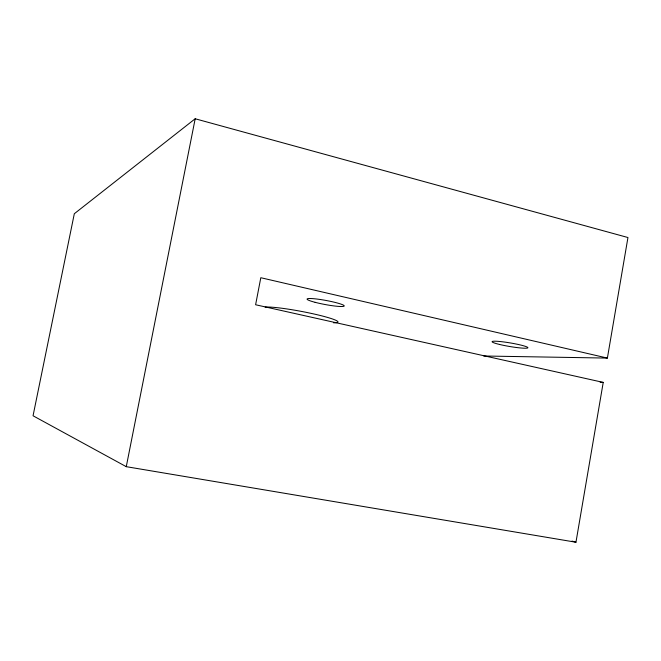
<?xml version="1.0" encoding="UTF-8"?>
<svg xmlns="http://www.w3.org/2000/svg" width="661" height="661" viewBox="0 0 661 661"><rect width="100%" height="100%" fill="white"/><g stroke="black" fill="none" stroke-linecap="round" stroke-linejoin="round"><path stroke-width="0.99" d="M575.962 542.235L603.229 382.405L255.609 304.754L260.806 277.719L607.385 358.088L627.95 237.53L195.185 118.765L74.313 213.734L33.05 415.777L126.268 466.674L575.962 542.235L571.996 541.078M126.268 466.674L195.185 118.765M483.703 355.998L607.385 358.088M600.147 382.248L603.229 382.405M265.127 307.134A38.041 3.611 10.7 0 1 315.33 314.305A38.041 3.611 10.7 0 1 333.598 322.824M315.132 302.325A18.855 2.074 10.5 0 0 344.158 306.093A18.855 2.074 10.5 0 0 317.734 299.152A18.855 2.074 10.5 0 0 315.132 302.325M499.501 344.447A18.169 1.809 9.6 0 0 527.825 347.884A18.169 1.809 9.6 0 0 502.682 341.82A18.169 1.809 9.6 0 0 499.501 344.447"/></g></svg>
